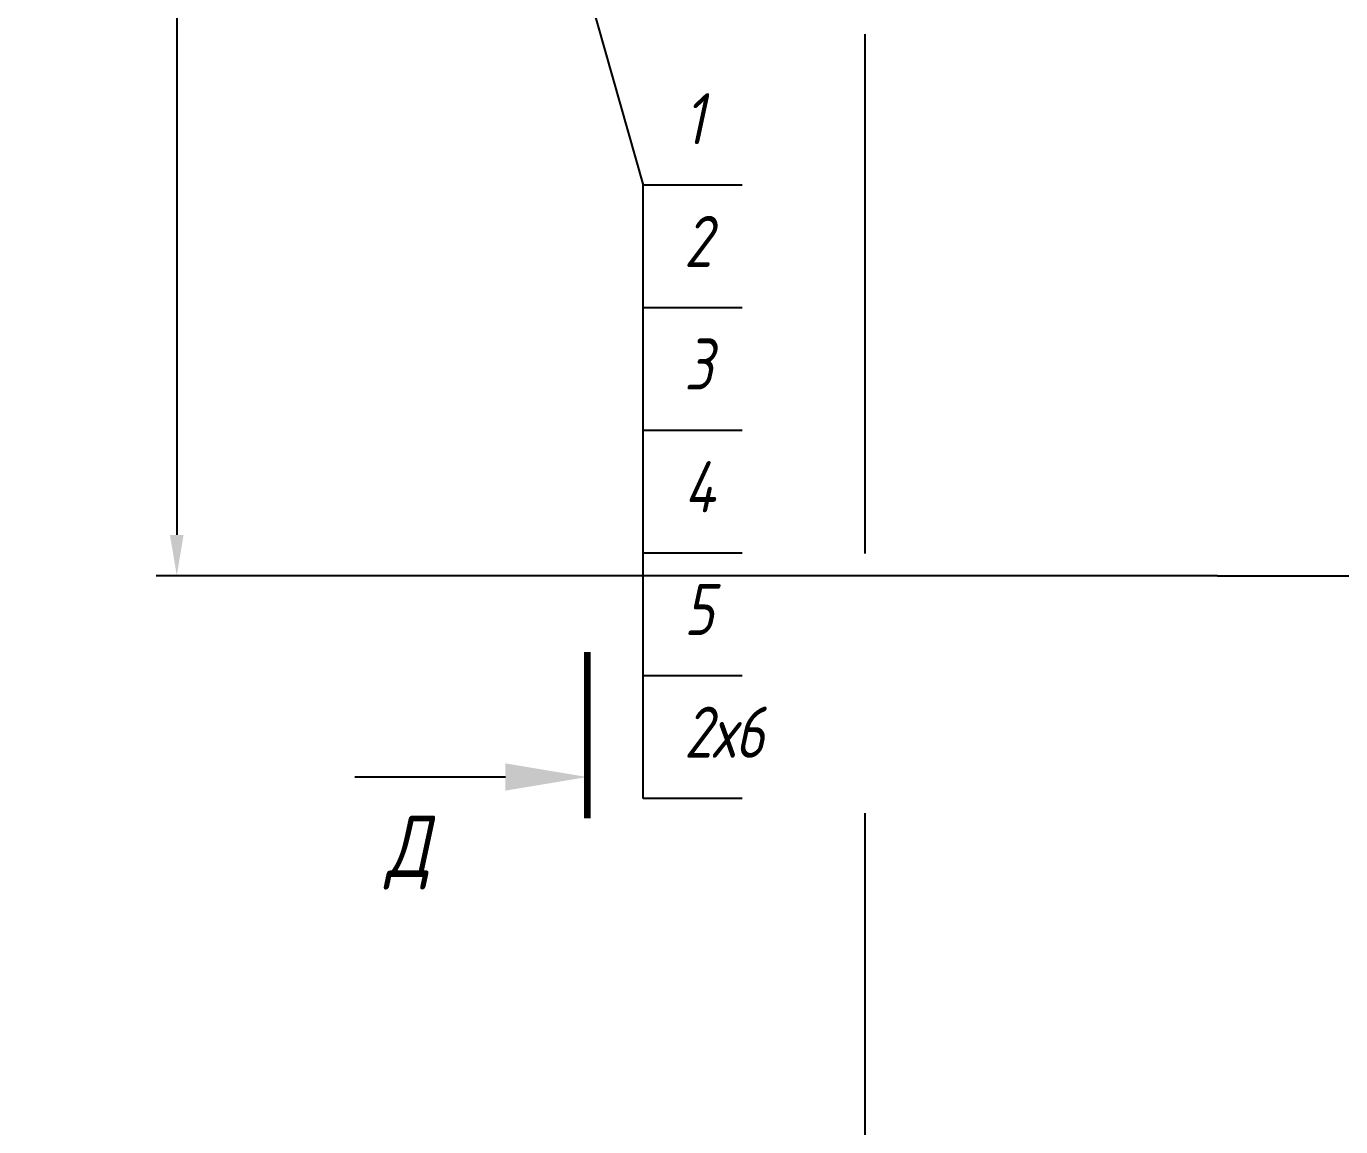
# Model space of a CAD drawing. Header units: millimetres. Extents: x -92220 to 11040, y -5929 to 27498.
# Drawn here: x 7622.9 to 7944.3, y -134.7 to 134.4 of the extents above; entities that cross this region are included whole.
import ezdxf
from ezdxf.enums import TextEntityAlignment as Align

# ---------------------------------------------------------------- set-up
doc = ezdxf.new("R2010")
doc.units = ezdxf.units.MM
doc.linetypes.add('DASHED', pattern=[19.05, 12.7, -6.35])
doc.layers.add('100 noprint', color=1, linetype='Continuous', plot=False)
for name, color, linetype in [('13 Канализация 2', 7, 'Continuous'), ('17 Конструкции 2', 7, 'Continuous'), ('21 Вода ветка 1', 7, 'Continuous'), ('22 Вода ветка 2', 7, 'Continuous'), ('40 Оборудование', 7, 'Continuous')]:
    doc.layers.add(name, color=color, linetype=linetype)
doc.styles.get("Standard").update_dxf_attribs({"font": 'arial.ttf'})
doc.styles.add('ГОСТ-ISOCPEUR', font='isocpeui.ttf', dxfattribs={"width": 0.8})
doc.dimstyles.new('ISO-25', dxfattribs={"dimtxt": 2.5, "dimasz": 2.5, "dimexe": 1.25, "dimexo": 0.625, "dimtad": 1, "dimtxsty": 'Standard', "dimcen": 2.5, "dimadec": 0, "dimazin": 0, "dimtfac": 1, "dimtmove": 0, "dimatfit": 3, "dimfxl": 1, "dimarcsym": 0})

# ---------------------------------------------------------------- blocks, each defined once
blk = doc.blocks.new('*D248')
at = {"layer": '21 Вода ветка 1', "color": 0, "lineweight": -2}
for p, q in [((7849.03, 1043.12), (7654.71, 1043.12)), ((7659.71, 1033.12), (7659.71, 10)), ((7785.21, 0), (7654.71, 0))]:
    blk.add_line(p, q, dxfattribs=at)
at = {"layer": '21 Вода ветка 1', "color": 0}
for points in [[(7661.37, 1033.12), (7658.04, 1033.12), (7659.71, 1043.12)], [(7658.04, 10), (7661.37, 10), (7659.71, 0)]]:
    blk.add_solid(points, dxfattribs=at)
at = {"layer": 'Defpoints', "color": 0}
for p in [(7849.03, 1043.12), (7659.71, 0), (7785.21, 0)]:
    blk.add_point(p, dxfattribs=at)
at = {"layer": '21 Вода ветка 1', "color": 0, "insert": (7643.24, 521.56), "char_height": 12.5, "attachment_point": 5, "rotation": 90}
blk.add_mtext('1043*', dxfattribs=at)
blk = doc.blocks.new('*D252')
at = {"layer": '22 Вода ветка 2', "color": 0, "lineweight": -2}
for p, q in [((7914.18, 1043.12), (7654.71, 1043.12)), ((7659.71, 1033.12), (7659.71, 10)), ((7914.18, 0), (7654.71, 0))]:
    blk.add_line(p, q, dxfattribs=at)
at = {"layer": '22 Вода ветка 2', "color": 0}
for points in [[(7661.37, 1033.12), (7658.04, 1033.12), (7659.71, 1043.12)], [(7658.04, 10), (7661.37, 10), (7659.71, 0)]]:
    blk.add_solid(points, dxfattribs=at)
at = {"layer": 'Defpoints', "color": 0}
for p in [(7914.18, 1043.12), (7659.71, 0), (7914.18, 0)]:
    blk.add_point(p, dxfattribs=at)
at = {"layer": '22 Вода ветка 2', "color": 0, "insert": (7643.24, 550), "char_height": 12.5, "attachment_point": 5, "rotation": 90}
blk.add_mtext('1043*', dxfattribs=at)
blk = doc.blocks.new('*D321')
at = {"layer": '40 Оборудование', "color": 0, "lineweight": -2}
for p, q in [((8025.94, 1043.12), (8081.44, 1043.12)), ((8076.44, 1033.12), (8076.44, 10)), ((7914.18, 0), (8081.44, 0))]:
    blk.add_line(p, q, dxfattribs=at)
at = {"layer": '40 Оборудование', "color": 0}
for points in [[(8078.11, 1033.12), (8074.77, 1033.12), (8076.44, 1043.12)], [(8074.77, 10), (8078.11, 10), (8076.44, 0)]]:
    blk.add_solid(points, dxfattribs=at)
at = {"layer": 'Defpoints', "color": 0}
for p in [(8025.94, 1043.12), (7914.18, 0), (8076.44, 0)]:
    blk.add_point(p, dxfattribs=at)
at = {"layer": '40 Оборудование', "color": 0, "insert": (8059.97, 550), "char_height": 12.5, "attachment_point": 5, "rotation": 90}
blk.add_mtext('1043*', dxfattribs=at)

msp = doc.modelspace()

# ---------------------------------------------------------------- linework, layer by layer
at = {"layer": '100 noprint', "color": 2, "linetype": 'DASHED', "ltscale": 10, "flags": 128}
msp.add_lwpolyline([(-18.3, -4149.78), (7828, -4149.78), (7828, 1275.85)], dxfattribs=at)
at = {"layer": '13 Канализация 2', "lineweight": 100}
msp.add_line((7760.07, -18.65), (7760.07, -59.27), dxfattribs=at)
at = {"layer": '13 Канализация 2'}
msp.add_line((7740.07, -49.21), (7703.24, -49.21), dxfattribs=at)
msp.add_solid([(7740.07, -52.54), (7760.07, -49.21), (7740.07, -45.87)], dxfattribs=at)
at = {"layer": '17 Конструкции 2'}
for p, q in [((7736.59, 226.59), (7773.75, 95.51)), ((7773.75, -54.49), (7773.75, 95.51)), ((7797.97, 95.51), (7773.75, 95.51)), ((7797.97, 65.51), (7773.75, 65.51)), ((7797.97, 35.51), (7773.75, 35.51)), ((7797.97, 5.51), (7773.75, 5.51)), ((7797.97, -24.49), (7773.75, -24.49)), ((7797.97, -54.49), (7773.75, -54.49))]:
    msp.add_line(p, q, dxfattribs=at)

# ---------------------------------------------------------------- texts
at = {"layer": '13 Канализация 2', "style": 'ГОСТ-ISOCPEUR', "width": 0.8}
msp.add_text('Д', height=15, dxfattribs=at).set_placement((7721.66, -73.63), align=Align.RIGHT)
at = {"layer": '17 Конструкции 2', "linetype": 'Continuous', "lineweight": 35, "style": 'ГОСТ-ISOCPEUR', "width": 0.8}
for s, p in [('1', (7783.75, 105.51)), ('2', (7783.75, 75.51)), ('3', (7783.75, 45.51)), ('4', (7783.75, 15.51)), ('5', (7783.75, -14.49)), ('2х6', (7783.75, -44.49))]:
    msp.add_text(s, height=12.5, dxfattribs=at).set_placement(p)

# ---------------------------------------------------------------- dimensions: what is measured, and where the dimension line sits
at = {"layer": '21 Вода ветка 1'}
dim = msp.add_linear_dim(base=(7659.71, 0), p1=(7849.03, 1043.12), p2=(7785.21, 0), angle=90, dimstyle='ISO-25', override={"dimtxt": 12.5, "dimasz": 10, "dimexe": 5, "dimexo": 0, "dimgap": 10, "dimdec": 0, "dimpost": '*'}, dxfattribs=at)
dim.commit()
dim.dimension.update_dxf_attribs({"geometry": '*D248', "text_midpoint": (7643.24, 521.56)})
at = {"layer": '22 Вода ветка 2'}
dim = msp.add_linear_dim(base=(7659.71, 0), p1=(7914.18, 1043.12), p2=(7914.18, 0), angle=90, dimstyle='ISO-25', override={"dimtxt": 12.5, "dimasz": 10, "dimexe": 5, "dimexo": 0, "dimgap": 10, "dimdec": 0, "dimpost": '*'}, dxfattribs=at)
dim.commit()
dim.dimension.update_dxf_attribs({"geometry": '*D252', "text_midpoint": (7659.71, 550), "dimtype": 160})
at = {"layer": '40 Оборудование'}
dim = msp.add_linear_dim(base=(8076.44, 0), p1=(8025.94, 1043.12), p2=(7914.18, 0), angle=90, dimstyle='ISO-25', override={"dimtxt": 12.5, "dimasz": 10, "dimexe": 5, "dimexo": 0, "dimgap": 10, "dimdec": 0, "dimpost": '*'}, dxfattribs=at)
dim.commit()
dim.dimension.update_dxf_attribs({"geometry": '*D321', "text_midpoint": (8076.44, 550), "dimtype": 160})

doc.saveas('drawing.dxf')
